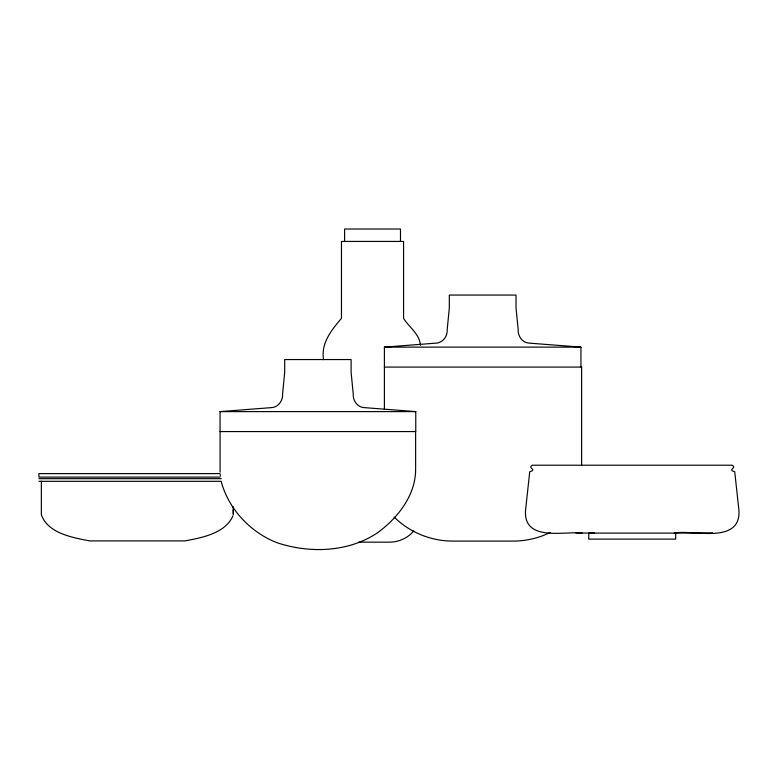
<?xml version="1.0" encoding="UTF-8"?>
<svg xmlns="http://www.w3.org/2000/svg" width="778" height="778" viewBox="0 0 778 778"><rect width="100%" height="100%" fill="white"/><g stroke="black" fill="none" stroke-linecap="round" stroke-linejoin="round"><path stroke-width="1.17" d="M233.001 515.678C225.523 533.319 201.94 537.744 184.95 540.895L89.577 540.895C72.587 537.608 47.711 533.29 41.36 514.696L41.36 481.203M413.808 530.917C407.944 538.026 398.783 542.11 389.613 542.159L358.609 542.159M550.095 532.512C538.697 538.152 526.006 541.041 513.295 541.089L452.738 541.089C431.061 541.109 409.481 532.346 394.125 517M384.4 409.5L384.4 347.124L436.361 343.108C443.003 342.719 447.681 335.979 447.185 329.629L449.324 307.942L449.324 295.066L516.028 295.066L516.028 307.942L518.177 329.629C517.681 335.979 522.359 342.719 529.001 343.108L580.952 347.124L580.952 367.08M220.096 472.09L220.048 411.611L271.775 407.594C278.407 407.195 283.046 400.456 282.56 394.115L284.69 372.429L284.69 359.553L351.111 359.553L351.111 372.429L353.251 394.115C352.755 400.456 357.394 407.195 364.026 407.594L415.763 411.611L415.763 431.566L220.048 431.566M674.215 533.105C691.535 529.118 740.403 545.184 738.993 510.903L734.733 471.731C726.856 469.513 737.408 468.152 732.166 465.215L532.308 465.215C527.066 468.152 537.617 469.513 529.74 471.731L525.481 510.903C523.798 541.984 564.604 531.034 582.109 533.037M675.411 533.105L712.531 532.881M384.4 347.124L580.952 347.124M384.4 367.08L581.633 367.08L581.633 465.263M220.048 411.611L415.763 411.611M220.048 473.598L38.9 473.598L38.9 477.099L220.048 477.099M38.9 478.665L221.253 478.665M38.9 481.319L221.253 481.319M575.866 532.998L594.596 533.105M420.383 345.286C419.546 333.567 408.829 327.178 403.568 318.29L403.568 241.433L341.464 241.433L341.464 318.29C331.875 329.765 320.721 342.884 323.57 359.65M221.38 482.214C229.082 509.697 250.681 532.512 277.201 542.781C309.488 553.489 347.785 552.341 376.815 533.261C397.179 518.751 415.608 495.664 415.627 469.542L415.627 431.566M220.262 474.638L220.378 475.912M400.485 240.976L400.485 229.014L344.596 229.014L344.596 240.976M233.167 506.634L233.235 514.336A15.025 15.025 0 0 0 233.167 510.271M675.693 533.105L588.781 533.105L588.781 539.125L675.693 539.125L675.693 533.105"/></g></svg>
